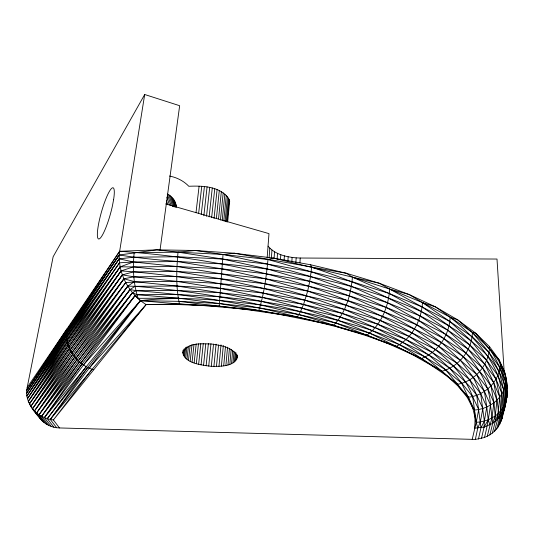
<?xml version="1.0" encoding="UTF-8"?>
<svg xmlns="http://www.w3.org/2000/svg" width="534" height="534" viewBox="0 0 534 534"><rect width="100%" height="100%" fill="white"/><g stroke="black" fill="none" stroke-linecap="round" stroke-linejoin="round"><path stroke-width="0.8" d="M492.328 433.174L495.198 421.706L495.218 416.059L493.937 402.723L490.993 385.882L482.542 367.919L468.198 349.203L447.786 330.186L421.359 311.429L389.333 293.54L352.427 277.159L346.326 273.254L310.668 264.777L273.094 258.042L234.366 253.243L195.317 250.486L156.802 249.845L119.649 251.294L27.181 387.517C24.277 399.812 32.954 410.559 40.577 419.05C45.123 424.677 52.305 427.761 59.468 427.948L475.347 439.435L484.438 437.52L489.885 434.863L494.577 431.245L498.335 426.786L501.907 418.936L505.01 407.155L506.886 397.042L507.3 386.182L505.217 373.399L499.363 360.17L489.551 346.686L475.62 333.136L457.531 319.746L435.31 306.796L409.144 294.534L379.34 283.26L346.326 273.254L234.366 253.243L223.038 254.464L178.016 252.155L156.802 249.845L119.236 254.998L66.737 330.506C64.507 348.048 77.35 365.082 93.71 369.768M475.347 439.435L477.756 428.114L476.241 422.301L474.506 410.045L468.351 397.303L457.511 384.286L441.872 371.264L421.393 358.521L396.255 346.386L366.811 335.185L333.57 325.266L297.258 316.956L258.796 310.514L219.187 306.162L178.363 304.567L146.129 304.574C128.494 293.633 117.026 272.133 119.649 251.294L144.694 94.505L179.658 105.712L160.026 250.146M505.01 407.155C509.429 388.452 500.044 370.035 487.969 356.265C460.822 328.223 424.543 311.816 388.619 298.112C334.938 279.389 278.735 268.922 222.191 263.863C187.774 262.334 153.291 260.392 119.236 254.998L26.787 390.314L119.649 251.294C221.003 258.302 323.751 280.43 411.874 332.815C436.211 349.196 462.05 367.926 472.577 396.528C474.232 406.995 475.841 417.581 474.512 428.181L484.078 427.087L492.688 423.429L499.564 417.535L504.076 409.952L506.886 397.042L505.905 382.644L499.991 367.612L488.777 352.193L472.096 336.7L449.828 321.488L422.127 306.963L389.333 293.54L352.053 281.665L311.122 271.746L267.988 259.531L223.038 254.464L195.317 250.486L178.016 252.155L134.188 252.655C132.586 267.901 133.3 283.681 138.152 298.319L140.442 300.669L179.497 304.02L211.317 306.136L258.796 310.514L276.926 313.852L333.57 325.266L338.002 327.082L365.476 335.392L396.255 346.386L412.248 354.523L441.872 371.264L458.506 386.516L468.351 397.303L472.724 407.963L476.241 422.301L472.189 439.495M499.817 424.29L502.874 412.622L503.802 390.14L499.163 371.544L488.777 352.193L472.41 332.535L457.531 319.746L450.149 317.216L422.467 302.598L409.144 294.534L389.707 289.094L352.427 277.159L273.094 258.042L267.988 259.531C266.292 276.705 264.123 294.034 258.796 310.514L219.28 303.519L178.276 298.152L136.991 294.695L132.485 292.679L78.338 360.657L39.035 414.724L46.451 424.183M183.129 350.171C181.907 363.554 201.945 364.962 211.31 366.357C220.001 366.337 236.515 367.098 237.316 355.284M481.494 438.434L484.078 427.087L484.371 421.139L486.768 406.975L484.411 391.389L476.749 374.568L463.365 356.832L443.988 338.623L418.623 320.4L387.564 302.771L351.392 286.337L311.122 271.746L267.554 264.116L223.038 254.464L219.187 306.162L244.398 309.253L297.258 316.956L338.002 327.082L366.811 335.185L390.341 344.61L421.393 358.521L446.431 375.669L457.511 384.286L458.506 386.516L467.23 397.329L472.724 407.963L474.506 410.045C484.218 409.304 493.65 404.665 499.731 396.982C502.935 392.797 505.117 387.864 505.905 382.644C507.26 374.601 500.278 368.006 499.363 360.17L475.62 333.136L472.41 332.535L435.31 306.796L422.467 302.598L389.707 289.094L379.34 283.26L352.427 277.159C350.918 294.368 345.979 312.644 333.57 325.266C269.383 303.939 202.433 291.644 135.075 286.311L127.826 286.111L73.832 355.591L34.45 410.966L42.326 420.972M299.954 263.008L300.215 258.022L497 259.043L504.183 371.844M295.869 262.848L296.143 257.862C286.044 256.907 274.823 254.384 268.088 246.167M291.858 261.6L292.098 257.441M287.913 260.932L288.16 256.774M284.115 260.005L284.375 255.846M280.477 259.691L280.797 254.698M277.126 259.13L277.513 253.336M496.587 429.096C501.933 411.701 504.129 392.891 497.848 375.409C488.116 351.639 469.78 333.143 450.149 317.216C449.468 334.838 438.16 352.293 421.393 358.521C373.887 326.034 318.464 307.751 263.275 293.119C216.61 281.705 169.031 274.356 121.125 270.892L67.805 343.495L28.269 401.354L29.777 403.277M274.082 258.403L274.536 251.768M271.372 258.343L271.953 250.032M269.149 257.261L269.797 248.156M267.147 257.849L268.989 233.618L165.673 203.908M489.551 346.686C488.977 364.589 475.367 381.169 457.511 384.286L445.843 369.995L428.749 354.956L406.034 339.551L377.785 324.218L344.357 309.44L306.409 295.749L264.977 283.721L221.33 273.835L176.981 266.499L133.473 261.974L119.189 258.85L66.503 333.69L26.7 393.117L119.189 258.85L133.734 257.208L177.568 256.741L222.618 259.063L267.554 264.116L310.514 276.478L350.464 291.11L387.564 302.771L420.185 315.941L447.786 330.186L469.973 345.111L486.641 360.303L497.848 375.409L503.802 390.14L504.85 404.245L504.076 409.952L506.886 397.042L506.185 378.8L507.153 393.304L506.526 397.329M236.802 359.082L237.149 354.99M237.123 358.014L237.33 355.557M234.339 361.992L235.18 352.226M235.394 361.077L236.088 352.927M236.215 360.103L236.702 354.396M231.542 363.607L232.677 350.624M233.044 362.833L234.032 351.459M310.668 264.777L311.522 267.187L311.122 271.746L309.747 281.351L307.671 291.063L303.566 304.413L300.455 311.616L297.258 316.956C244.438 303.232 190.371 294.608 135.95 290.683L130.069 289.508L75.982 358.227M227.958 364.902L229.446 348.308M229.84 364.295L231.162 349.343M225.895 365.41L227.551 347.173M221.396 366.144L223.325 345.458M223.706 365.823L225.455 346.773M218.973 366.357L221.009 344.857M216.464 366.457L218.526 344.971M226.196 221.477L228.479 198.241C219.574 186.146 202.419 185.698 188.809 186.273C183.683 180.892 176.741 177.435 169.478 176.04M227.023 222.051L229.206 199.669L228.479 198.241M227.671 221.804L229.687 201.111L229.206 199.669M213.907 366.464L216.076 344.163M223.746 220.949L226.289 195.457M225.074 221.463L227.517 196.826M211.31 366.357L213.513 344.063M505.818 402.089L500.992 421.673M206.124 365.843L208.387 343.549M222.204 220.475L224.861 194.136M208.721 366.157L210.95 343.863M218.533 218.913L221.336 191.699M203.554 365.436L205.764 343.963M220.429 220.075L223.199 192.881M201.051 364.929L203.294 343.449M216.363 218.673L219.294 190.611M198.641 364.342L200.824 343.676M214.027 218.526L217.091 189.617M194.129 362.893L196.198 343.856M211.631 217.665L214.741 188.736M196.325 363.661L198.454 343.809M192.08 362.059L193.989 344.664M209.128 216.917L212.278 187.975M188.482 360.203L190.111 345.631M190.191 361.158L192.026 344.577M206.511 216.297L209.715 187.347M185.698 358.14L186.987 346.78M186.993 359.195L188.455 346.226M203.841 215.803L207.085 186.853M183.229 354.843L183.883 349.136M183.816 355.958L184.657 348.635M184.631 357.059L185.745 347.3M201.225 214.621L204.429 186.499M198.601 213.587L201.759 186.293M182.922 353.728L183.296 350.464M195.998 212.686L199.095 186.226M507.013 388.619C507.947 365.029 488.537 347.093 472.41 332.535C471.923 350.171 458.94 366.711 441.872 371.264L425.097 356.992L402.87 342.314L375.175 327.636L342.361 313.451L305.034 300.235L264.143 288.514L220.929 278.815L176.834 271.519L133.4 266.9L120.15 266.853L67.03 340.238M494.577 431.245L497.501 419.731L499.731 396.982L496.026 379.12L486.641 360.303L471.282 340.912L449.828 321.488L422.467 302.598C421.486 320.1 412.275 338.229 396.255 346.386L369.635 333.163L338.062 320.293L302.03 308.211L262.381 297.425L220.215 288.34L176.894 281.365L133.86 276.826L122.413 274.856L68.866 346.686M66.737 330.506L66.924 328.951L26.787 390.314M484.438 437.52C487.275 426.86 488.93 415.959 490.499 405.059C489.618 385.107 478.618 367.879 465.982 353.134C424.136 310.154 367.485 285.977 311.522 267.187M506.018 400.553L506.272 398.945M182.848 352.62C187.174 342.261 202.039 343.769 211.364 343.976C220.449 345.525 233.665 346.906 237.176 356.926M27.181 387.517L53.146 256.734L144.694 94.505M501.907 418.936L502.487 416.119M478.457 439.081L480.954 427.754L484.371 421.139L480.667 393.538L473.338 377.384L460.375 360.263L441.518 342.554L416.694 324.745L386.149 307.41L350.464 291.11L309.747 281.351L267.047 268.896L222.618 259.063L178.016 252.155C176.507 269.37 175.719 287.038 179.497 304.02L219.187 306.162L178.843 301.35L140.442 300.669L83.611 364.809L44.389 417.588L51.291 426.472M498.335 426.786L503.081 407.602L506.112 400.7L505.905 382.644L500.265 363.661C500.178 381.256 484.398 396.155 467.23 397.329M505.892 401.361L506.886 397.042M502.874 412.622C509.596 390.327 501.813 366.745 489.084 348.135M487.235 436.318L491.867 418.175L493.937 402.723L487.876 388.825L476.749 374.568L460.375 360.263L438.694 346.219L414.437 328.911L384.453 311.936L349.256 295.883L309.747 281.351L266.446 273.835L221.75 268.829L177.215 261.54L133.473 261.974L119.503 262.808L66.61 336.967M489.885 434.863L492.688 423.429L495.218 416.059L497.014 400.013L493.716 382.638L484.819 364.201L469.973 345.111L449.034 325.833L422.127 306.963L389.707 289.094C388.438 306.449 381.416 324.832 366.811 335.185L365.476 335.392M506.419 396.208L507.153 393.304M495.198 421.706L498.242 413.55L503.081 407.602L501.993 393.678L496.026 379.12L484.819 364.201L468.198 349.203L446.09 334.478L418.623 320.4L386.149 307.41L349.256 295.883L308.779 286.231L265.745 278.801L221.75 268.829L176.981 266.499L133.4 266.9L121.125 270.892L28.269 401.354L67.304 341.994M497.501 419.731L500.865 410.726L499.731 396.982L493.716 382.638L482.542 367.919L465.982 353.134L443.988 338.623L416.694 324.745L384.453 311.936L347.828 300.575L307.671 291.063L265.745 278.801L221.33 273.835L176.834 271.519L133.533 271.873L122.413 274.856L29.39 403.964L31.866 407.115M477.756 428.114L480.346 421.96L482.829 408.463L469.646 379.781L457.084 363.327L438.694 346.219L411.874 332.815L380.228 320.42L346.179 305.114L307.671 291.063L264.977 283.721L220.929 278.815L176.814 276.499L133.86 276.826L123.961 278.755L70.248 349.797M484.078 427.087L488.23 419.871L495.218 416.059L498.242 413.55C499.09 389.473 480.94 370.756 463.365 356.832C438.768 339.01 410.873 326.668 382.464 316.288C300.088 289.041 212.345 277.847 125.777 282.506L71.91 352.774L32.494 408.79C37.62 415.098 45.363 418.97 53.387 419.944L59.468 427.948M26.7 393.117L66.536 332.148M133.473 261.974L120.15 266.853L27.448 398.664L119.503 262.808L26.907 395.908L66.45 335.399M27.448 398.664L66.703 338.703M68.205 345.251L29.39 403.964L121.125 270.892M69.407 348.408L30.805 406.441L39.069 416.934L38.441 415.806M66.503 333.69L119.236 254.998M70.922 351.465L32.494 408.79L125.777 282.506L73.832 355.591M26.907 395.908L119.189 258.85M72.697 354.376L34.45 410.966L127.826 286.111L134.374 281.652L177.081 286.05L220.215 288.34L263.275 293.119L305.034 300.235L344.357 309.44L380.228 320.42L409.064 336.38L435.597 349.543L457.084 363.327L473.338 377.384L484.411 391.389L490.499 405.059L492.688 423.429M67.805 343.495L120.15 266.853M74.72 357.113L36.626 412.942L44.275 422.681M76.963 359.656L39.035 414.724L132.485 292.679L135.95 290.683L177.368 290.463L219.928 292.719L262.381 297.425L303.566 304.413L342.361 313.451L377.785 324.218L409.064 336.38L432.273 352.46L453.506 365.99L469.646 379.781L480.667 393.538L486.768 406.975L488.23 419.871L489.965 424.924M122.413 274.856L30.805 406.441L123.961 278.755L134.374 281.652M79.412 361.985L41.625 416.273L48.788 425.451M71.91 352.774L123.961 278.755M82.049 364.061L44.389 417.588L140.442 300.669C180.492 295.876 220.729 300.061 260.559 304.894C298.479 310.468 336.026 318.598 372.445 330.639C410.646 344.904 451.851 361.144 476.702 395.26L480.954 427.754M127.826 286.111L36.626 412.942L130.069 289.508L135.075 286.311L177.081 286.05L219.928 292.719L261.48 301.363L302.03 308.211L340.258 317.076L375.175 327.636L406.034 339.551L432.273 352.46L449.755 368.226L472.577 396.528L478.711 409.498L476.241 422.301L480.346 421.96L488.23 419.871M87.703 367.465L50.296 419.43L56.651 427.727M78.338 360.657L130.069 289.508M132.485 292.679L41.625 416.273L135.042 295.616L136.991 294.695L177.782 294.508L219.668 296.744L261.48 301.363L300.455 311.616L335.826 323.043L369.635 333.163L399.586 344.604L425.097 356.992L445.843 369.995L461.663 383.272L468.351 397.303M83.611 364.809L135.042 295.616L138.152 298.319L178.276 298.152M53.914 427.233L47.286 418.643L86.061 366.871M91.975 369.475L53.387 419.944L146.129 304.574L179.497 304.02L178.363 304.567M47.286 418.643L140.442 300.669L50.296 419.43L146.129 304.574L89.405 367.906M80.901 362.86L135.042 295.616M296.143 257.862L300.215 258.022M178.843 301.35L219.28 303.519L259.657 307.958L298.853 314.539L335.826 323.043L366.811 335.185M119.649 251.294L121.231 251.721M176.487 206.531C175.519 201.231 172.302 196.285 167.296 194.049L171.14 205.71M36.325 412.789L37.814 414.678M39.443 417.461L40.577 419.05M166.428 200.55L167.729 204.442M166.902 197.226L169.485 205.003M170.319 195.898L173.864 206.771M168.871 194.897L172.689 206.558M171.634 197.033L174.905 207.119M173.804 199.629L176.053 206.598M172.802 198.274L175.559 206.805M174.638 201.078L176.387 206.491M175.292 202.613L176.093 207.559M500.865 410.726L501.359 415.172M113.595 199.723L112.42 205.944A26.593 4.586 -74.2 0 1 98.209 238.731A26.593 4.586 -74.2 0 1 105.652 199.436A26.593 4.586 -74.2 0 1 113.595 199.723"/></g></svg>
